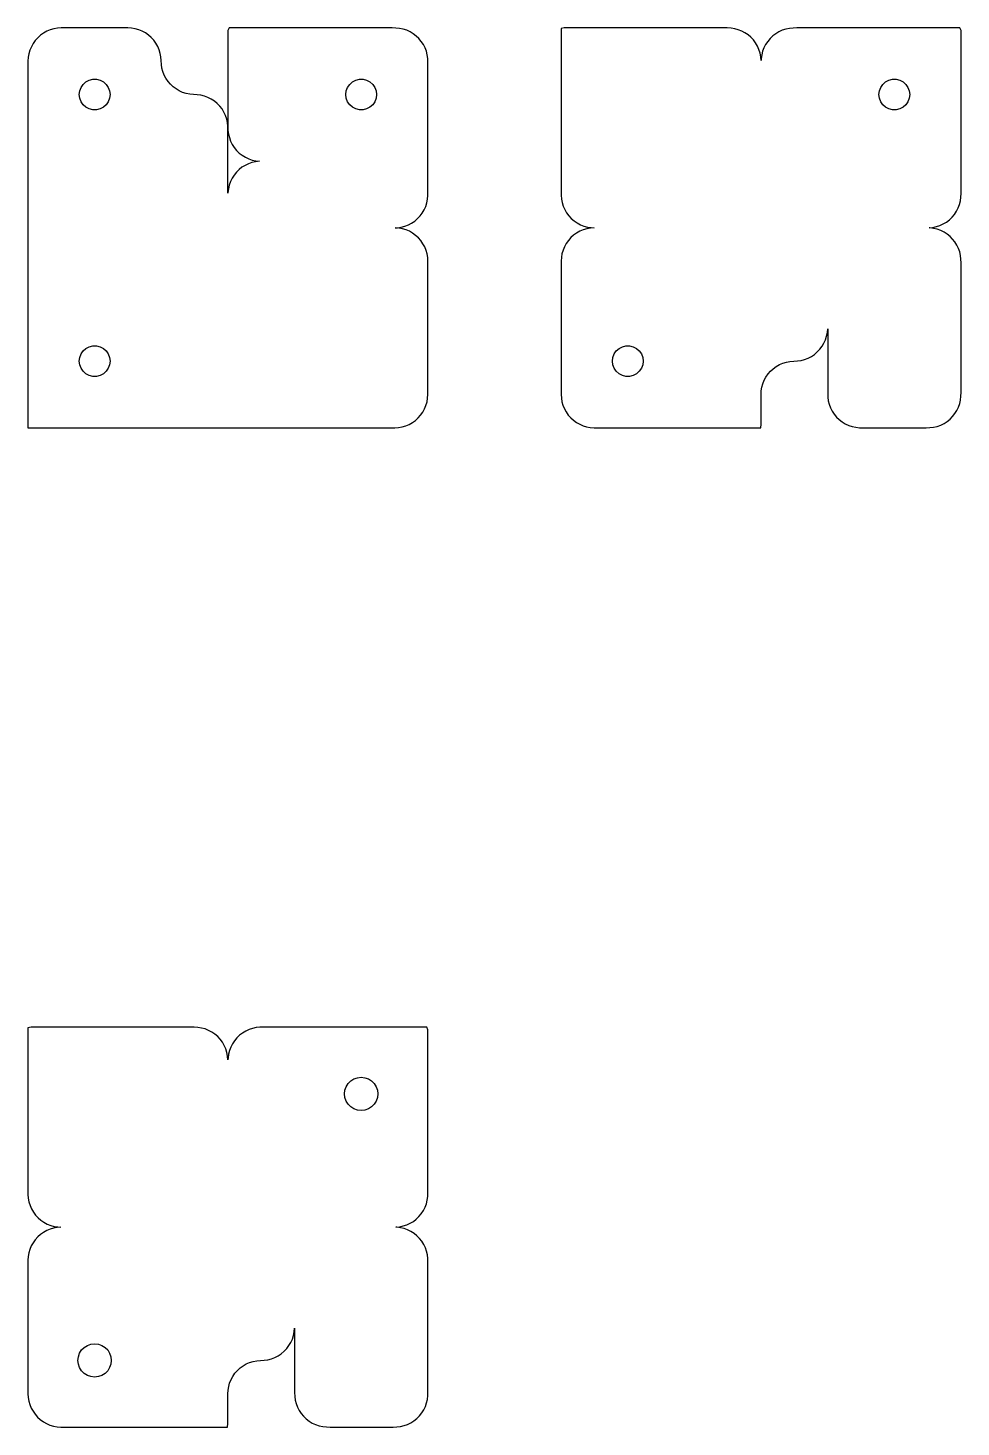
# Model space of a CAD drawing. Header units: millimetres. Extents: x -88.2 to -34.2, y 16.2 to 54.
# Drawn here: x -59.4 to -34.2, y 16.2 to 54 of the extents above; entities that cross this region are included whole.
import ezdxf

# ---------------------------------------------------------------- set-up
doc = ezdxf.new("R2010")
doc.units = ezdxf.units.MM

msp = doc.modelspace()

# ---------------------------------------------------------------- linework, layer by layer
for points in [[(-59.4, 43.2), (-59.3, 43.2), (-59.2, 43.2), (-59.1, 43.2), (-59, 43.2), (-58.9, 43.2), (-58.8, 43.2), (-58.699, 43.2), (-58.599, 43.2), (-58.499, 43.2), (-58.399, 43.2), (-58.299, 43.2), (-58.199, 43.2), (-58.099, 43.2), (-57.999, 43.2), (-57.899, 43.2), (-57.799, 43.2), (-57.699, 43.2), (-57.599, 43.2), (-57.499, 43.2), (-57.399, 43.2), (-57.298, 43.2), (-57.198, 43.2), (-57.098, 43.2), (-56.998, 43.2), (-56.898, 43.2), (-56.798, 43.2), (-56.698, 43.2), (-56.598, 43.2), (-56.498, 43.2), (-56.398, 43.2), (-56.298, 43.2), (-56.198, 43.2), (-56.098, 43.2), (-55.998, 43.2), (-55.897, 43.2), (-55.797, 43.2), (-55.697, 43.2), (-55.597, 43.2), (-55.497, 43.2), (-55.397, 43.2), (-55.297, 43.2), (-55.197, 43.2), (-55.097, 43.2), (-54.997, 43.2), (-54.897, 43.2), (-54.797, 43.2), (-54.697, 43.2), (-54.597, 43.2), (-54.496, 43.2), (-54.396, 43.2), (-54.296, 43.2), (-54.196, 43.2), (-54.096, 43.2), (-53.996, 43.2), (-53.896, 43.2), (-53.796, 43.2), (-53.696, 43.2), (-53.596, 43.2), (-53.496, 43.2), (-53.396, 43.2), (-53.296, 43.2), (-53.196, 43.2), (-53.095, 43.2), (-52.995, 43.2), (-52.895, 43.2), (-52.795, 43.2), (-52.695, 43.2), (-52.595, 43.2), (-52.495, 43.2), (-52.395, 43.2), (-52.295, 43.2), (-52.195, 43.2), (-52.095, 43.2), (-51.995, 43.2), (-51.895, 43.2), (-51.795, 43.2), (-51.694, 43.2), (-51.594, 43.2), (-51.494, 43.2), (-51.394, 43.2), (-51.294, 43.2), (-51.194, 43.2), (-51.094, 43.2), (-50.994, 43.2), (-50.894, 43.2), (-50.794, 43.2), (-50.694, 43.2), (-50.594, 43.2), (-50.494, 43.2), (-50.394, 43.2), (-50.293, 43.2), (-50.193, 43.2), (-50.093, 43.2), (-49.993, 43.2), (-49.893, 43.2), (-49.793, 43.2), (-49.693, 43.2), (-49.593, 43.2), (-49.493, 43.2), (-49.393, 43.206), (-49.295, 43.224), (-49.199, 43.252), (-49.106, 43.291), (-49.019, 43.339), (-48.938, 43.397), (-48.863, 43.464), (-48.796, 43.539), (-48.739, 43.62), (-48.69, 43.708), (-48.651, 43.8), (-48.623, 43.896), (-48.606, 43.995), (-48.6, 44.094), (-48.6, 44.194), (-48.6, 44.295), (-48.6, 44.395), (-48.6, 44.495), (-48.6, 44.595), (-48.6, 44.695), (-48.6, 44.795), (-48.6, 44.895), (-48.6, 44.995), (-48.6, 45.095), (-48.6, 45.195), (-48.6, 45.295), (-48.6, 45.395), (-48.6, 45.495), (-48.6, 45.595), (-48.6, 45.696), (-48.6, 45.796), (-48.6, 45.896), (-48.6, 45.996), (-48.6, 46.096), (-48.6, 46.196), (-48.6, 46.296), (-48.6, 46.396), (-48.6, 46.496), (-48.6, 46.596), (-48.6, 46.696), (-48.6, 46.796), (-48.6, 46.896), (-48.6, 46.996), (-48.6, 47.097), (-48.6, 47.197), (-48.6, 47.297), (-48.6, 47.397), (-48.6, 47.497), (-48.6, 47.597), (-48.6, 47.697), (-48.605, 47.797), (-48.621, 47.896), (-48.649, 47.992), (-48.686, 48.084), (-48.734, 48.172), (-48.791, 48.254), (-48.857, 48.33), (-48.931, 48.397), (-49.012, 48.456), (-49.099, 48.506), (-49.19, 48.545), (-49.286, 48.574), (-49.384, 48.593), (-49.484, 48.6), (-49.416, 48.604), (-49.317, 48.619), (-49.22, 48.645), (-49.127, 48.681), (-49.038, 48.727), (-48.956, 48.783), (-48.879, 48.848), (-48.811, 48.921), (-48.751, 49.001), (-48.7, 49.087), (-48.659, 49.179), (-48.629, 49.274), (-48.609, 49.372), (-48.6, 49.472), (-48.6, 49.572), (-48.6, 49.672), (-48.6, 49.772), (-48.6, 49.872), (-48.6, 49.972), (-48.6, 50.072), (-48.6, 50.172), (-48.6, 50.272), (-48.6, 50.372), (-48.6, 50.472), (-48.6, 50.572), (-48.6, 50.672), (-48.6, 50.772), (-48.6, 50.873), (-48.6, 50.973), (-48.6, 51.073), (-48.6, 51.173), (-48.6, 51.273), (-48.6, 51.373), (-48.6, 51.473), (-48.6, 51.573), (-48.6, 51.673), (-48.6, 51.773), (-48.6, 51.873), (-48.6, 51.973), (-48.6, 52.073), (-48.6, 52.173), (-48.6, 52.274), (-48.6, 52.374), (-48.6, 52.474), (-48.6, 52.574), (-48.6, 52.674), (-48.6, 52.774), (-48.6, 52.874), (-48.6, 52.974), (-48.6, 53.074), (-48.603, 53.174), (-48.617, 53.273), (-48.641, 53.37), (-48.677, 53.464), (-48.722, 53.553), (-48.777, 53.636), (-48.841, 53.713), (-48.913, 53.782), (-48.993, 53.843), (-49.078, 53.895), (-49.169, 53.937), (-49.264, 53.969), (-49.362, 53.989), (-49.461, 53.999), (-49.561, 54), (-49.662, 54), (-49.762, 54), (-49.862, 54), (-49.962, 54), (-50.062, 54), (-50.162, 54), (-50.262, 54), (-50.362, 54), (-50.462, 54), (-50.562, 54), (-50.662, 54), (-50.762, 54), (-50.862, 54), (-50.962, 54), (-51.063, 54), (-51.163, 54), (-51.263, 54), (-51.363, 54), (-51.463, 54), (-51.563, 54), (-51.663, 54), (-51.763, 54), (-51.863, 54), (-51.963, 54), (-52.063, 54), (-52.163, 54), (-52.263, 54), (-52.363, 54), (-52.464, 54), (-52.564, 54), (-52.664, 54), (-52.764, 54), (-52.864, 54), (-52.964, 54), (-53.064, 54), (-53.164, 54), (-53.264, 54), (-53.364, 54), (-53.464, 54), (-53.564, 54), (-53.664, 54), (-53.764, 54), (-53.865, 54), (-53.965, 54), (-54, 53.935), (-54, 53.835), (-54, 53.735), (-54, 53.635), (-54, 53.535), (-54, 53.435), (-54, 53.335), (-54, 53.235), (-54, 53.135), (-54, 53.035), (-54, 52.935), (-54, 52.835), (-54, 52.734), (-54, 52.634), (-54, 52.534), (-54, 52.434), (-54, 52.334), (-54, 52.234), (-54, 52.134), (-54, 52.034), (-54, 51.934), (-54, 51.834), (-54, 51.734), (-54, 51.634), (-54, 51.534), (-54, 51.434), (-54, 51.333), (-53.998, 51.233), (-53.985, 51.134), (-53.961, 51.037), (-53.926, 50.943), (-53.882, 50.854), (-53.827, 50.77), (-53.764, 50.692), (-53.692, 50.622), (-53.614, 50.561), (-53.528, 50.508), (-53.438, 50.466), (-53.343, 50.433), (-53.246, 50.412), (-53.146, 50.401), (-53.253, 50.387), (-53.351, 50.364), (-53.445, 50.331), (-53.535, 50.288), (-53.62, 50.235), (-53.698, 50.172), (-53.769, 50.102), (-53.832, 50.024), (-53.885, 49.94), (-53.929, 49.85), (-53.963, 49.755), (-53.986, 49.658), (-53.998, 49.559), (-54, 49.541), (-54, 49.641), (-54, 49.741), (-54, 49.841), (-54, 49.941), (-54, 50.042), (-54, 50.142), (-54, 50.242), (-54, 50.342), (-54, 50.442), (-54, 50.542), (-54, 50.642), (-54, 50.742), (-54, 50.842), (-54, 50.942), (-54, 51.042), (-54, 51.142), (-54, 51.242), (-54.001, 51.342), (-54.011, 51.442), (-54.033, 51.54), (-54.064, 51.634), (-54.107, 51.725), (-54.159, 51.811), (-54.22, 51.89), (-54.29, 51.961), (-54.367, 52.025), (-54.451, 52.08), (-54.54, 52.125), (-54.634, 52.16), (-54.731, 52.184), (-54.83, 52.197), (-54.93, 52.2), (-55.029, 52.209), (-55.127, 52.229), (-55.223, 52.26), (-55.314, 52.301), (-55.4, 52.352), (-55.48, 52.412), (-55.553, 52.48), (-55.617, 52.557), (-55.673, 52.64), (-55.72, 52.728), (-55.756, 52.821), (-55.781, 52.918), (-55.796, 53.017), (-55.8, 53.117), (-55.808, 53.217), (-55.826, 53.315), (-55.855, 53.411), (-55.895, 53.503), (-55.945, 53.589), (-56.004, 53.67), (-56.071, 53.744), (-56.147, 53.81), (-56.229, 53.867), (-56.317, 53.914), (-56.409, 53.952), (-56.506, 53.979), (-56.604, 53.995), (-56.704, 54), (-56.804, 54), (-56.904, 54), (-57.005, 54), (-57.105, 54), (-57.205, 54), (-57.305, 54), (-57.405, 54), (-57.505, 54), (-57.605, 54), (-57.705, 54), (-57.805, 54), (-57.905, 54), (-58.005, 54), (-58.105, 54), (-58.205, 54), (-58.305, 54), (-58.406, 54), (-58.506, 54), (-58.605, 53.994), (-58.704, 53.977), (-58.8, 53.949), (-58.892, 53.91), (-58.98, 53.861), (-59.061, 53.804), (-59.136, 53.737), (-59.203, 53.662), (-59.261, 53.581), (-59.309, 53.494), (-59.348, 53.401), (-59.376, 53.305), (-59.394, 53.207), (-59.4, 53.107), (-59.4, 53.007), (-59.4, 52.907), (-59.4, 52.807), (-59.4, 52.707), (-59.4, 52.607), (-59.4, 52.507), (-59.4, 52.407), (-59.4, 52.307), (-59.4, 52.206), (-59.4, 52.106), (-59.4, 52.006), (-59.4, 51.906), (-59.4, 51.806), (-59.4, 51.706), (-59.4, 51.606), (-59.4, 51.506), (-59.4, 51.406), (-59.4, 51.306), (-59.4, 51.206), (-59.4, 51.106), (-59.4, 51.006), (-59.4, 50.906), (-59.4, 50.805), (-59.4, 50.705), (-59.4, 50.605), (-59.4, 50.505), (-59.4, 50.405), (-59.4, 50.305), (-59.4, 50.205), (-59.4, 50.105), (-59.4, 50.005), (-59.4, 49.905), (-59.4, 49.805), (-59.4, 49.705), (-59.4, 49.605), (-59.4, 49.505), (-59.4, 49.404), (-59.4, 49.304), (-59.4, 49.204), (-59.4, 49.104), (-59.4, 49.004), (-59.4, 48.904), (-59.4, 48.804), (-59.4, 48.704), (-59.4, 48.604), (-59.4, 48.504), (-59.4, 48.404), (-59.4, 48.304), (-59.4, 48.204), (-59.4, 48.104), (-59.4, 48.003), (-59.4, 47.903), (-59.4, 47.803), (-59.4, 47.703), (-59.4, 47.603), (-59.4, 47.503), (-59.4, 47.403), (-59.4, 47.303), (-59.4, 47.203), (-59.4, 47.103), (-59.4, 47.003), (-59.4, 46.903), (-59.4, 46.803), (-59.4, 46.703), (-59.4, 46.602), (-59.4, 46.502), (-59.4, 46.402), (-59.4, 46.302), (-59.4, 46.202), (-59.4, 46.102), (-59.4, 46.002), (-59.4, 45.902), (-59.4, 45.802), (-59.4, 45.702), (-59.4, 45.602), (-59.4, 45.502), (-59.4, 45.402), (-59.4, 45.302), (-59.4, 45.201), (-59.4, 45.101), (-59.4, 45.001), (-59.4, 44.901), (-59.4, 44.801), (-59.4, 44.701), (-59.4, 44.601), (-59.4, 44.501), (-59.4, 44.401), (-59.4, 44.301), (-59.4, 44.201), (-59.4, 44.101), (-59.4, 44.001), (-59.4, 43.901), (-59.4, 43.8), (-59.4, 43.7), (-59.4, 43.6), (-59.4, 43.5), (-59.4, 43.4), (-59.4, 43.3), (-59.4, 43.2)], [(-45, 44.1), (-44.994, 44), (-44.978, 43.901), (-44.95, 43.805), (-44.912, 43.713), (-44.864, 43.625), (-44.807, 43.543), (-44.741, 43.468), (-44.667, 43.401), (-44.585, 43.342), (-44.498, 43.293), (-44.406, 43.254), (-44.311, 43.225), (-44.212, 43.207), (-44.112, 43.2), (-44.012, 43.2), (-43.912, 43.2), (-43.812, 43.2), (-43.712, 43.2), (-43.612, 43.2), (-43.512, 43.2), (-43.412, 43.2), (-43.311, 43.2), (-43.211, 43.2), (-43.111, 43.2), (-43.011, 43.2), (-42.911, 43.2), (-42.811, 43.2), (-42.711, 43.2), (-42.611, 43.2), (-42.511, 43.2), (-42.411, 43.2), (-42.31, 43.2), (-42.21, 43.2), (-42.11, 43.2), (-42.01, 43.2), (-41.91, 43.2), (-41.81, 43.2), (-41.71, 43.2), (-41.61, 43.2), (-41.51, 43.2), (-41.41, 43.2), (-41.309, 43.2), (-41.209, 43.2), (-41.109, 43.2), (-41.009, 43.2), (-40.909, 43.2), (-40.809, 43.2), (-40.709, 43.2), (-40.609, 43.2), (-40.509, 43.2), (-40.408, 43.2), (-40.308, 43.2), (-40.208, 43.2), (-40.108, 43.2), (-40.008, 43.2), (-39.908, 43.2), (-39.808, 43.2), (-39.708, 43.2), (-39.608, 43.2), (-39.6, 43.292), (-39.6, 43.393), (-39.6, 43.493), (-39.6, 43.593), (-39.6, 43.693), (-39.6, 43.793), (-39.6, 43.893), (-39.6, 43.993), (-39.6, 44.093), (-39.595, 44.193), (-39.579, 44.292), (-39.553, 44.388), (-39.515, 44.481), (-39.468, 44.569), (-39.411, 44.652), (-39.345, 44.727), (-39.272, 44.795), (-39.191, 44.854), (-39.104, 44.904), (-39.013, 44.944), (-38.917, 44.973), (-38.819, 44.992), (-38.719, 45), (-38.619, 45.004), (-38.52, 45.018), (-38.423, 45.044), (-38.33, 45.08), (-38.241, 45.126), (-38.158, 45.181), (-38.082, 45.246), (-38.013, 45.319), (-37.953, 45.399), (-37.902, 45.485), (-37.86, 45.576), (-37.83, 45.671), (-37.81, 45.769), (-37.801, 45.869), (-37.8, 45.831), (-37.8, 45.731), (-37.8, 45.631), (-37.8, 45.531), (-37.8, 45.431), (-37.8, 45.331), (-37.8, 45.231), (-37.8, 45.131), (-37.8, 45.03), (-37.8, 44.93), (-37.8, 44.83), (-37.8, 44.73), (-37.8, 44.63), (-37.8, 44.53), (-37.8, 44.43), (-37.8, 44.33), (-37.8, 44.23), (-37.8, 44.129), (-37.797, 44.029), (-37.784, 43.93), (-37.76, 43.833), (-37.725, 43.739), (-37.68, 43.65), (-37.625, 43.566), (-37.561, 43.489), (-37.489, 43.42), (-37.41, 43.358), (-37.325, 43.306), (-37.234, 43.264), (-37.139, 43.232), (-37.041, 43.211), (-36.942, 43.201), (-36.842, 43.2), (-36.742, 43.2), (-36.641, 43.2), (-36.541, 43.2), (-36.441, 43.2), (-36.341, 43.2), (-36.241, 43.2), (-36.141, 43.2), (-36.041, 43.2), (-35.941, 43.2), (-35.841, 43.2), (-35.741, 43.2), (-35.64, 43.2), (-35.54, 43.2), (-35.44, 43.2), (-35.34, 43.2), (-35.24, 43.2), (-35.14, 43.2), (-35.04, 43.202), (-34.941, 43.214), (-34.843, 43.237), (-34.749, 43.271), (-34.659, 43.315), (-34.575, 43.369), (-34.497, 43.432), (-34.427, 43.503), (-34.364, 43.581), (-34.311, 43.666), (-34.268, 43.756), (-34.235, 43.851), (-34.213, 43.948), (-34.202, 44.048), (-34.2, 44.148), (-34.2, 44.248), (-34.2, 44.348), (-34.2, 44.448), (-34.2, 44.548), (-34.2, 44.648), (-34.2, 44.749), (-34.2, 44.849), (-34.2, 44.949), (-34.2, 45.049), (-34.2, 45.149), (-34.2, 45.249), (-34.2, 45.349), (-34.2, 45.449), (-34.2, 45.549), (-34.2, 45.649), (-34.2, 45.75), (-34.2, 45.85), (-34.2, 45.95), (-34.2, 46.05), (-34.2, 46.15), (-34.2, 46.25), (-34.2, 46.35), (-34.2, 46.45), (-34.2, 46.55), (-34.2, 46.65), (-34.2, 46.751), (-34.2, 46.851), (-34.2, 46.951), (-34.2, 47.051), (-34.2, 47.151), (-34.2, 47.251), (-34.2, 47.351), (-34.2, 47.451), (-34.2, 47.551), (-34.2, 47.651), (-34.201, 47.752), (-34.213, 47.851), (-34.235, 47.949), (-34.268, 48.043), (-34.311, 48.133), (-34.364, 48.218), (-34.426, 48.297), (-34.497, 48.368), (-34.574, 48.431), (-34.659, 48.484), (-34.749, 48.529), (-34.843, 48.562), (-34.94, 48.586), (-35.039, 48.598), (-35.061, 48.601), (-34.961, 48.611), (-34.863, 48.632), (-34.768, 48.663), (-34.678, 48.705), (-34.592, 48.757), (-34.513, 48.818), (-34.441, 48.887), (-34.377, 48.964), (-34.322, 49.048), (-34.276, 49.137), (-34.241, 49.231), (-34.217, 49.328), (-34.203, 49.427), (-34.2, 49.527), (-34.2, 49.627), (-34.2, 49.727), (-34.2, 49.827), (-34.2, 49.927), (-34.2, 50.028), (-34.2, 50.128), (-34.2, 50.228), (-34.2, 50.328), (-34.2, 50.428), (-34.2, 50.528), (-34.2, 50.628), (-34.2, 50.728), (-34.2, 50.828), (-34.2, 50.928), (-34.2, 51.029), (-34.2, 51.129), (-34.2, 51.229), (-34.2, 51.329), (-34.2, 51.429), (-34.2, 51.529), (-34.2, 51.629), (-34.2, 51.729), (-34.2, 51.829), (-34.2, 51.929), (-34.2, 52.03), (-34.2, 52.13), (-34.2, 52.23), (-34.2, 52.33), (-34.2, 52.43), (-34.2, 52.53), (-34.2, 52.63), (-34.2, 52.73), (-34.2, 52.83), (-34.2, 52.93), (-34.2, 53.031), (-34.2, 53.131), (-34.2, 53.231), (-34.2, 53.331), (-34.2, 53.431), (-34.2, 53.531), (-34.2, 53.631), (-34.2, 53.731), (-34.2, 53.831), (-34.2, 53.932), (-34.232, 54), (-34.332, 54), (-34.432, 54), (-34.532, 54), (-34.632, 54), (-34.732, 54), (-34.832, 54), (-34.932, 54), (-35.032, 54), (-35.133, 54), (-35.233, 54), (-35.333, 54), (-35.433, 54), (-35.533, 54), (-35.633, 54), (-35.733, 54), (-35.833, 54), (-35.933, 54), (-36.033, 54), (-36.134, 54), (-36.234, 54), (-36.334, 54), (-36.434, 54), (-36.534, 54), (-36.634, 54), (-36.734, 54), (-36.834, 54), (-36.934, 54), (-37.034, 54), (-37.135, 54), (-37.235, 54), (-37.335, 54), (-37.435, 54), (-37.535, 54), (-37.635, 54), (-37.735, 54), (-37.835, 54), (-37.935, 54), (-38.036, 54), (-38.136, 54), (-38.236, 54), (-38.336, 54), (-38.436, 54), (-38.536, 54), (-38.636, 54), (-38.736, 53.999), (-38.836, 53.99), (-38.934, 53.969), (-39.029, 53.938), (-39.12, 53.896), (-39.205, 53.845), (-39.285, 53.784), (-39.357, 53.715), (-39.421, 53.638), (-39.477, 53.555), (-39.522, 53.466), (-39.558, 53.372), (-39.583, 53.275), (-39.597, 53.176), (-39.6, 53.124), (-39.609, 53.224), (-39.628, 53.322), (-39.658, 53.417), (-39.698, 53.509), (-39.749, 53.595), (-39.808, 53.676), (-39.876, 53.749), (-39.952, 53.814), (-40.035, 53.87), (-40.123, 53.917), (-40.216, 53.954), (-40.313, 53.98), (-40.412, 53.996), (-40.512, 54), (-40.612, 54), (-40.712, 54), (-40.812, 54), (-40.912, 54), (-41.012, 54), (-41.112, 54), (-41.212, 54), (-41.312, 54), (-41.413, 54), (-41.513, 54), (-41.613, 54), (-41.713, 54), (-41.813, 54), (-41.913, 54), (-42.013, 54), (-42.113, 54), (-42.213, 54), (-42.314, 54), (-42.414, 54), (-42.514, 54), (-42.614, 54), (-42.714, 54), (-42.814, 54), (-42.914, 54), (-43.014, 54), (-43.114, 54), (-43.214, 54), (-43.315, 54), (-43.415, 54), (-43.515, 54), (-43.615, 54), (-43.715, 54), (-43.815, 54), (-43.915, 54), (-44.015, 54), (-44.115, 54), (-44.215, 54), (-44.316, 54), (-44.416, 54), (-44.516, 54), (-44.616, 54), (-44.716, 54), (-44.816, 54), (-44.916, 54), (-45, 53.984), (-45, 53.884), (-45, 53.784), (-45, 53.683), (-45, 53.583), (-45, 53.483), (-45, 53.383), (-45, 53.283), (-45, 53.183), (-45, 53.083), (-45, 52.983), (-45, 52.883), (-45, 52.782), (-45, 52.682), (-45, 52.582), (-45, 52.482), (-45, 52.382), (-45, 52.282), (-45, 52.182), (-45, 52.082), (-45, 51.982), (-45, 51.882), (-45, 51.781), (-45, 51.681), (-45, 51.581), (-45, 51.481), (-45, 51.381), (-45, 51.281), (-45, 51.181), (-45, 51.081), (-45, 50.981), (-45, 50.881), (-45, 50.78), (-45, 50.68), (-45, 50.58), (-45, 50.48), (-45, 50.38), (-45, 50.28), (-45, 50.18), (-45, 50.08), (-45, 49.98), (-45, 49.88), (-45, 49.779), (-45, 49.679), (-45, 49.579), (-45, 49.479), (-44.992, 49.379), (-44.973, 49.281), (-44.943, 49.186), (-44.903, 49.094), (-44.853, 49.007), (-44.794, 48.927), (-44.726, 48.853), (-44.65, 48.788), (-44.568, 48.731), (-44.48, 48.684), (-44.387, 48.647), (-44.29, 48.62), (-44.191, 48.605), (-44.109, 48.6), (-44.208, 48.593), (-44.307, 48.576), (-44.403, 48.548), (-44.495, 48.509), (-44.582, 48.46), (-44.664, 48.402), (-44.738, 48.335), (-44.805, 48.26), (-44.862, 48.178), (-44.911, 48.091), (-44.949, 47.998), (-44.977, 47.902), (-44.994, 47.804), (-45, 47.704), (-45, 47.604), (-45, 47.503), (-45, 47.403), (-45, 47.303), (-45, 47.203), (-45, 47.103), (-45, 47.003), (-45, 46.903), (-45, 46.803), (-45, 46.703), (-45, 46.603), (-45, 46.502), (-45, 46.402), (-45, 46.302), (-45, 46.202), (-45, 46.102), (-45, 46.002), (-45, 45.902), (-45, 45.802), (-45, 45.702), (-45, 45.602), (-45, 45.501), (-45, 45.401), (-45, 45.301), (-45, 45.201), (-45, 45.101), (-45, 45.001), (-45, 44.901), (-45, 44.801), (-45, 44.701), (-45, 44.601), (-45, 44.5), (-45, 44.4), (-45, 44.3), (-45, 44.2), (-45, 44.1)], [(-57.184, 52.2), (-57.196, 52.1), (-57.232, 52.007), (-57.289, 51.924), (-57.364, 51.858), (-57.453, 51.811), (-57.55, 51.787), (-57.65, 51.787), (-57.747, 51.811), (-57.836, 51.858), (-57.911, 51.924), (-57.968, 52.007), (-58.004, 52.1), (-58.016, 52.2), (-58.004, 52.3), (-57.968, 52.393), (-57.911, 52.476), (-57.836, 52.542), (-57.747, 52.589), (-57.65, 52.613), (-57.55, 52.613), (-57.453, 52.589), (-57.364, 52.542), (-57.289, 52.476), (-57.232, 52.393), (-57.196, 52.3), (-57.184, 52.2)], [(-49.984, 52.2), (-49.996, 52.1), (-50.032, 52.007), (-50.089, 51.924), (-50.164, 51.858), (-50.253, 51.811), (-50.35, 51.787), (-50.45, 51.787), (-50.547, 51.811), (-50.636, 51.858), (-50.711, 51.924), (-50.768, 52.007), (-50.804, 52.1), (-50.816, 52.2), (-50.804, 52.3), (-50.768, 52.393), (-50.711, 52.476), (-50.636, 52.542), (-50.547, 52.589), (-50.45, 52.613), (-50.35, 52.613), (-50.253, 52.589), (-50.164, 52.542), (-50.089, 52.476), (-50.032, 52.393), (-49.996, 52.3), (-49.984, 52.2)], [(-35.584, 52.2), (-35.596, 52.1), (-35.632, 52.007), (-35.689, 51.924), (-35.764, 51.858), (-35.853, 51.811), (-35.95, 51.787), (-36.05, 51.787), (-36.147, 51.811), (-36.236, 51.858), (-36.311, 51.924), (-36.368, 52.007), (-36.404, 52.1), (-36.416, 52.2), (-36.404, 52.3), (-36.368, 52.393), (-36.311, 52.476), (-36.236, 52.542), (-36.147, 52.589), (-36.05, 52.613), (-35.95, 52.613), (-35.853, 52.589), (-35.764, 52.542), (-35.689, 52.476), (-35.632, 52.393), (-35.596, 52.3), (-35.584, 52.2)], [(-57.184, 45), (-57.196, 44.9), (-57.232, 44.807), (-57.289, 44.724), (-57.364, 44.658), (-57.453, 44.611), (-57.55, 44.587), (-57.65, 44.587), (-57.747, 44.611), (-57.836, 44.658), (-57.911, 44.724), (-57.968, 44.807), (-58.004, 44.9), (-58.016, 45), (-58.004, 45.1), (-57.968, 45.193), (-57.911, 45.276), (-57.836, 45.342), (-57.747, 45.389), (-57.65, 45.413), (-57.55, 45.413), (-57.453, 45.389), (-57.364, 45.342), (-57.289, 45.276), (-57.232, 45.193), (-57.196, 45.1), (-57.184, 45)], [(-42.784, 45), (-42.796, 44.9), (-42.832, 44.807), (-42.889, 44.724), (-42.964, 44.658), (-43.053, 44.611), (-43.15, 44.587), (-43.25, 44.587), (-43.347, 44.611), (-43.436, 44.658), (-43.511, 44.724), (-43.568, 44.807), (-43.604, 44.9), (-43.616, 45), (-43.604, 45.1), (-43.568, 45.193), (-43.511, 45.276), (-43.436, 45.342), (-43.347, 45.389), (-43.25, 45.413), (-43.15, 45.413), (-43.053, 45.389), (-42.964, 45.342), (-42.889, 45.276), (-42.832, 45.193), (-42.796, 45.1), (-42.784, 45)], [(-59.4, 17.1), (-59.394, 17), (-59.378, 16.901), (-59.35, 16.805), (-59.312, 16.713), (-59.264, 16.625), (-59.207, 16.543), (-59.141, 16.468), (-59.067, 16.401), (-58.985, 16.342), (-58.898, 16.293), (-58.806, 16.254), (-58.711, 16.225), (-58.612, 16.207), (-58.512, 16.2), (-58.412, 16.2), (-58.312, 16.2), (-58.212, 16.2), (-58.112, 16.2), (-58.012, 16.2), (-57.912, 16.2), (-57.812, 16.2), (-57.711, 16.2), (-57.611, 16.2), (-57.511, 16.2), (-57.411, 16.2), (-57.311, 16.2), (-57.211, 16.2), (-57.111, 16.2), (-57.011, 16.2), (-56.911, 16.2), (-56.811, 16.2), (-56.71, 16.2), (-56.61, 16.2), (-56.51, 16.2), (-56.41, 16.2), (-56.31, 16.2), (-56.21, 16.2), (-56.11, 16.2), (-56.01, 16.2), (-55.91, 16.2), (-55.81, 16.2), (-55.709, 16.2), (-55.609, 16.2), (-55.509, 16.2), (-55.409, 16.2), (-55.309, 16.2), (-55.209, 16.2), (-55.109, 16.2), (-55.009, 16.2), (-54.909, 16.2), (-54.808, 16.2), (-54.708, 16.2), (-54.608, 16.2), (-54.508, 16.2), (-54.408, 16.2), (-54.308, 16.2), (-54.208, 16.2), (-54.108, 16.2), (-54.008, 16.2), (-54, 16.292), (-54, 16.393), (-54, 16.493), (-54, 16.593), (-54, 16.693), (-54, 16.793), (-54, 16.893), (-54, 16.993), (-54, 17.093), (-53.995, 17.193), (-53.979, 17.292), (-53.953, 17.388), (-53.915, 17.481), (-53.868, 17.569), (-53.811, 17.652), (-53.745, 17.727), (-53.672, 17.795), (-53.591, 17.854), (-53.504, 17.904), (-53.413, 17.944), (-53.317, 17.973), (-53.219, 17.992), (-53.119, 18), (-53.019, 18.004), (-52.92, 18.018), (-52.823, 18.044), (-52.73, 18.08), (-52.641, 18.126), (-52.558, 18.181), (-52.482, 18.246), (-52.413, 18.319), (-52.353, 18.399), (-52.302, 18.485), (-52.26, 18.576), (-52.23, 18.671), (-52.21, 18.769), (-52.201, 18.869), (-52.2, 18.831), (-52.2, 18.731), (-52.2, 18.631), (-52.2, 18.531), (-52.2, 18.431), (-52.2, 18.331), (-52.2, 18.231), (-52.2, 18.131), (-52.2, 18.03), (-52.2, 17.93), (-52.2, 17.83), (-52.2, 17.73), (-52.2, 17.63), (-52.2, 17.53), (-52.2, 17.43), (-52.2, 17.33), (-52.2, 17.23), (-52.2, 17.129), (-52.197, 17.029), (-52.184, 16.93), (-52.16, 16.833), (-52.125, 16.739), (-52.08, 16.65), (-52.025, 16.566), (-51.961, 16.489), (-51.889, 16.42), (-51.81, 16.358), (-51.725, 16.306), (-51.634, 16.264), (-51.539, 16.232), (-51.441, 16.211), (-51.342, 16.201), (-51.242, 16.2), (-51.142, 16.2), (-51.041, 16.2), (-50.941, 16.2), (-50.841, 16.2), (-50.741, 16.2), (-50.641, 16.2), (-50.541, 16.2), (-50.441, 16.2), (-50.341, 16.2), (-50.241, 16.2), (-50.141, 16.2), (-50.04, 16.2), (-49.94, 16.2), (-49.84, 16.2), (-49.74, 16.2), (-49.64, 16.2), (-49.54, 16.2), (-49.44, 16.202), (-49.341, 16.214), (-49.243, 16.237), (-49.149, 16.271), (-49.059, 16.315), (-48.975, 16.369), (-48.897, 16.432), (-48.827, 16.503), (-48.764, 16.581), (-48.711, 16.666), (-48.668, 16.756), (-48.635, 16.851), (-48.613, 16.948), (-48.602, 17.048), (-48.6, 17.148), (-48.6, 17.248), (-48.6, 17.348), (-48.6, 17.448), (-48.6, 17.548), (-48.6, 17.648), (-48.6, 17.749), (-48.6, 17.849), (-48.6, 17.949), (-48.6, 18.049), (-48.6, 18.149), (-48.6, 18.249), (-48.6, 18.349), (-48.6, 18.449), (-48.6, 18.549), (-48.6, 18.649), (-48.6, 18.75), (-48.6, 18.85), (-48.6, 18.95), (-48.6, 19.05), (-48.6, 19.15), (-48.6, 19.25), (-48.6, 19.35), (-48.6, 19.45), (-48.6, 19.55), (-48.6, 19.65), (-48.6, 19.751), (-48.6, 19.851), (-48.6, 19.951), (-48.6, 20.051), (-48.6, 20.151), (-48.6, 20.251), (-48.6, 20.351), (-48.6, 20.451), (-48.6, 20.551), (-48.6, 20.651), (-48.601, 20.752), (-48.613, 20.851), (-48.635, 20.949), (-48.668, 21.043), (-48.711, 21.133), (-48.764, 21.218), (-48.826, 21.297), (-48.897, 21.368), (-48.974, 21.431), (-49.059, 21.484), (-49.149, 21.529), (-49.243, 21.562), (-49.34, 21.586), (-49.439, 21.598), (-49.461, 21.601), (-49.361, 21.611), (-49.263, 21.632), (-49.168, 21.663), (-49.078, 21.705), (-48.992, 21.757), (-48.913, 21.818), (-48.841, 21.887), (-48.777, 21.964), (-48.722, 22.048), (-48.676, 22.137), (-48.641, 22.231), (-48.617, 22.328), (-48.603, 22.427), (-48.6, 22.527), (-48.6, 22.627), (-48.6, 22.727), (-48.6, 22.827), (-48.6, 22.927), (-48.6, 23.028), (-48.6, 23.128), (-48.6, 23.228), (-48.6, 23.328), (-48.6, 23.428), (-48.6, 23.528), (-48.6, 23.628), (-48.6, 23.728), (-48.6, 23.828), (-48.6, 23.928), (-48.6, 24.029), (-48.6, 24.129), (-48.6, 24.229), (-48.6, 24.329), (-48.6, 24.429), (-48.6, 24.529), (-48.6, 24.629), (-48.6, 24.729), (-48.6, 24.829), (-48.6, 24.929), (-48.6, 25.03), (-48.6, 25.13), (-48.6, 25.23), (-48.6, 25.33), (-48.6, 25.43), (-48.6, 25.53), (-48.6, 25.63), (-48.6, 25.73), (-48.6, 25.83), (-48.6, 25.93), (-48.6, 26.031), (-48.6, 26.131), (-48.6, 26.231), (-48.6, 26.331), (-48.6, 26.431), (-48.6, 26.531), (-48.6, 26.631), (-48.6, 26.731), (-48.6, 26.831), (-48.6, 26.932), (-48.632, 27), (-48.732, 27), (-48.832, 27), (-48.932, 27), (-49.032, 27), (-49.132, 27), (-49.232, 27), (-49.332, 27), (-49.432, 27), (-49.533, 27), (-49.633, 27), (-49.733, 27), (-49.833, 27), (-49.933, 27), (-50.033, 27), (-50.133, 27), (-50.233, 27), (-50.333, 27), (-50.433, 27), (-50.534, 27), (-50.634, 27), (-50.734, 27), (-50.834, 27), (-50.934, 27), (-51.034, 27), (-51.134, 27), (-51.234, 27), (-51.334, 27), (-51.434, 27), (-51.535, 27), (-51.635, 27), (-51.735, 27), (-51.835, 27), (-51.935, 27), (-52.035, 27), (-52.135, 27), (-52.235, 27), (-52.335, 27), (-52.436, 27), (-52.536, 27), (-52.636, 27), (-52.736, 27), (-52.836, 27), (-52.936, 27), (-53.036, 27), (-53.136, 26.999), (-53.236, 26.99), (-53.334, 26.969), (-53.429, 26.938), (-53.52, 26.896), (-53.605, 26.845), (-53.685, 26.784), (-53.757, 26.715), (-53.821, 26.638), (-53.877, 26.555), (-53.922, 26.466), (-53.958, 26.372), (-53.983, 26.275), (-53.997, 26.176), (-54, 26.124), (-54.009, 26.224), (-54.028, 26.322), (-54.058, 26.417), (-54.098, 26.509), (-54.149, 26.595), (-54.208, 26.676), (-54.276, 26.749), (-54.352, 26.814), (-54.435, 26.87), (-54.523, 26.917), (-54.616, 26.954), (-54.713, 26.98), (-54.812, 26.996), (-54.912, 27), (-55.012, 27), (-55.112, 27), (-55.212, 27), (-55.312, 27), (-55.412, 27), (-55.512, 27), (-55.612, 27), (-55.712, 27), (-55.813, 27), (-55.913, 27), (-56.013, 27), (-56.113, 27), (-56.213, 27), (-56.313, 27), (-56.413, 27), (-56.513, 27), (-56.613, 27), (-56.714, 27), (-56.814, 27), (-56.914, 27), (-57.014, 27), (-57.114, 27), (-57.214, 27), (-57.314, 27), (-57.414, 27), (-57.514, 27), (-57.614, 27), (-57.715, 27), (-57.815, 27), (-57.915, 27), (-58.015, 27), (-58.115, 27), (-58.215, 27), (-58.315, 27), (-58.415, 27), (-58.515, 27), (-58.615, 27), (-58.716, 27), (-58.816, 27), (-58.916, 27), (-59.016, 27), (-59.116, 27), (-59.216, 27), (-59.316, 27), (-59.4, 26.984), (-59.4, 26.884), (-59.4, 26.784), (-59.4, 26.683), (-59.4, 26.583), (-59.4, 26.483), (-59.4, 26.383), (-59.4, 26.283), (-59.4, 26.183), (-59.4, 26.083), (-59.4, 25.983), (-59.4, 25.883), (-59.4, 25.782), (-59.4, 25.682), (-59.4, 25.582), (-59.4, 25.482), (-59.4, 25.382), (-59.4, 25.282), (-59.4, 25.182), (-59.4, 25.082), (-59.4, 24.982), (-59.4, 24.882), (-59.4, 24.781), (-59.4, 24.681), (-59.4, 24.581), (-59.4, 24.481), (-59.4, 24.381), (-59.4, 24.281), (-59.4, 24.181), (-59.4, 24.081), (-59.4, 23.981), (-59.4, 23.881), (-59.4, 23.78), (-59.4, 23.68), (-59.4, 23.58), (-59.4, 23.48), (-59.4, 23.38), (-59.4, 23.28), (-59.4, 23.18), (-59.4, 23.08), (-59.4, 22.98), (-59.4, 22.88), (-59.4, 22.779), (-59.4, 22.679), (-59.4, 22.579), (-59.4, 22.479), (-59.392, 22.379), (-59.373, 22.281), (-59.343, 22.186), (-59.303, 22.094), (-59.253, 22.007), (-59.194, 21.927), (-59.126, 21.853), (-59.05, 21.788), (-58.968, 21.731), (-58.88, 21.684), (-58.787, 21.647), (-58.69, 21.62), (-58.591, 21.605), (-58.509, 21.6), (-58.608, 21.593), (-58.707, 21.576), (-58.803, 21.548), (-58.895, 21.509), (-58.982, 21.46), (-59.064, 21.402), (-59.138, 21.335), (-59.205, 21.26), (-59.262, 21.178), (-59.311, 21.091), (-59.349, 20.998), (-59.377, 20.902), (-59.394, 20.804), (-59.4, 20.704), (-59.4, 20.604), (-59.4, 20.503), (-59.4, 20.403), (-59.4, 20.303), (-59.4, 20.203), (-59.4, 20.103), (-59.4, 20.003), (-59.4, 19.903), (-59.4, 19.803), (-59.4, 19.703), (-59.4, 19.603), (-59.4, 19.502), (-59.4, 19.402), (-59.4, 19.302), (-59.4, 19.202), (-59.4, 19.102), (-59.4, 19.002), (-59.4, 18.902), (-59.4, 18.802), (-59.4, 18.702), (-59.4, 18.602), (-59.4, 18.501), (-59.4, 18.401), (-59.4, 18.301), (-59.4, 18.201), (-59.4, 18.101), (-59.4, 18.001), (-59.4, 17.901), (-59.4, 17.801), (-59.4, 17.701), (-59.4, 17.601), (-59.4, 17.5), (-59.4, 17.4), (-59.4, 17.3), (-59.4, 17.2), (-59.4, 17.1)], [(-49.95, 25.2), (-49.961, 25.1), (-49.995, 25.005), (-50.048, 24.919), (-50.119, 24.848), (-50.205, 24.795), (-50.3, 24.761), (-50.4, 24.75), (-50.5, 24.761), (-50.595, 24.795), (-50.681, 24.848), (-50.752, 24.919), (-50.805, 25.005), (-50.839, 25.1), (-50.85, 25.2), (-50.839, 25.3), (-50.805, 25.395), (-50.752, 25.481), (-50.681, 25.552), (-50.595, 25.605), (-50.5, 25.639), (-50.4, 25.65), (-50.3, 25.639), (-50.205, 25.605), (-50.119, 25.552), (-50.048, 25.481), (-49.995, 25.395), (-49.961, 25.3), (-49.95, 25.2)], [(-57.15, 18), (-57.161, 17.9), (-57.195, 17.805), (-57.248, 17.719), (-57.319, 17.648), (-57.405, 17.595), (-57.5, 17.561), (-57.6, 17.55), (-57.7, 17.561), (-57.795, 17.595), (-57.881, 17.648), (-57.952, 17.719), (-58.005, 17.805), (-58.039, 17.9), (-58.05, 18), (-58.039, 18.1), (-58.005, 18.195), (-57.952, 18.281), (-57.881, 18.352), (-57.795, 18.405), (-57.7, 18.439), (-57.6, 18.45), (-57.5, 18.439), (-57.405, 18.405), (-57.319, 18.352), (-57.248, 18.281), (-57.195, 18.195), (-57.161, 18.1), (-57.15, 18)]]:
    msp.add_lwpolyline(points)

doc.saveas('drawing.dxf')
